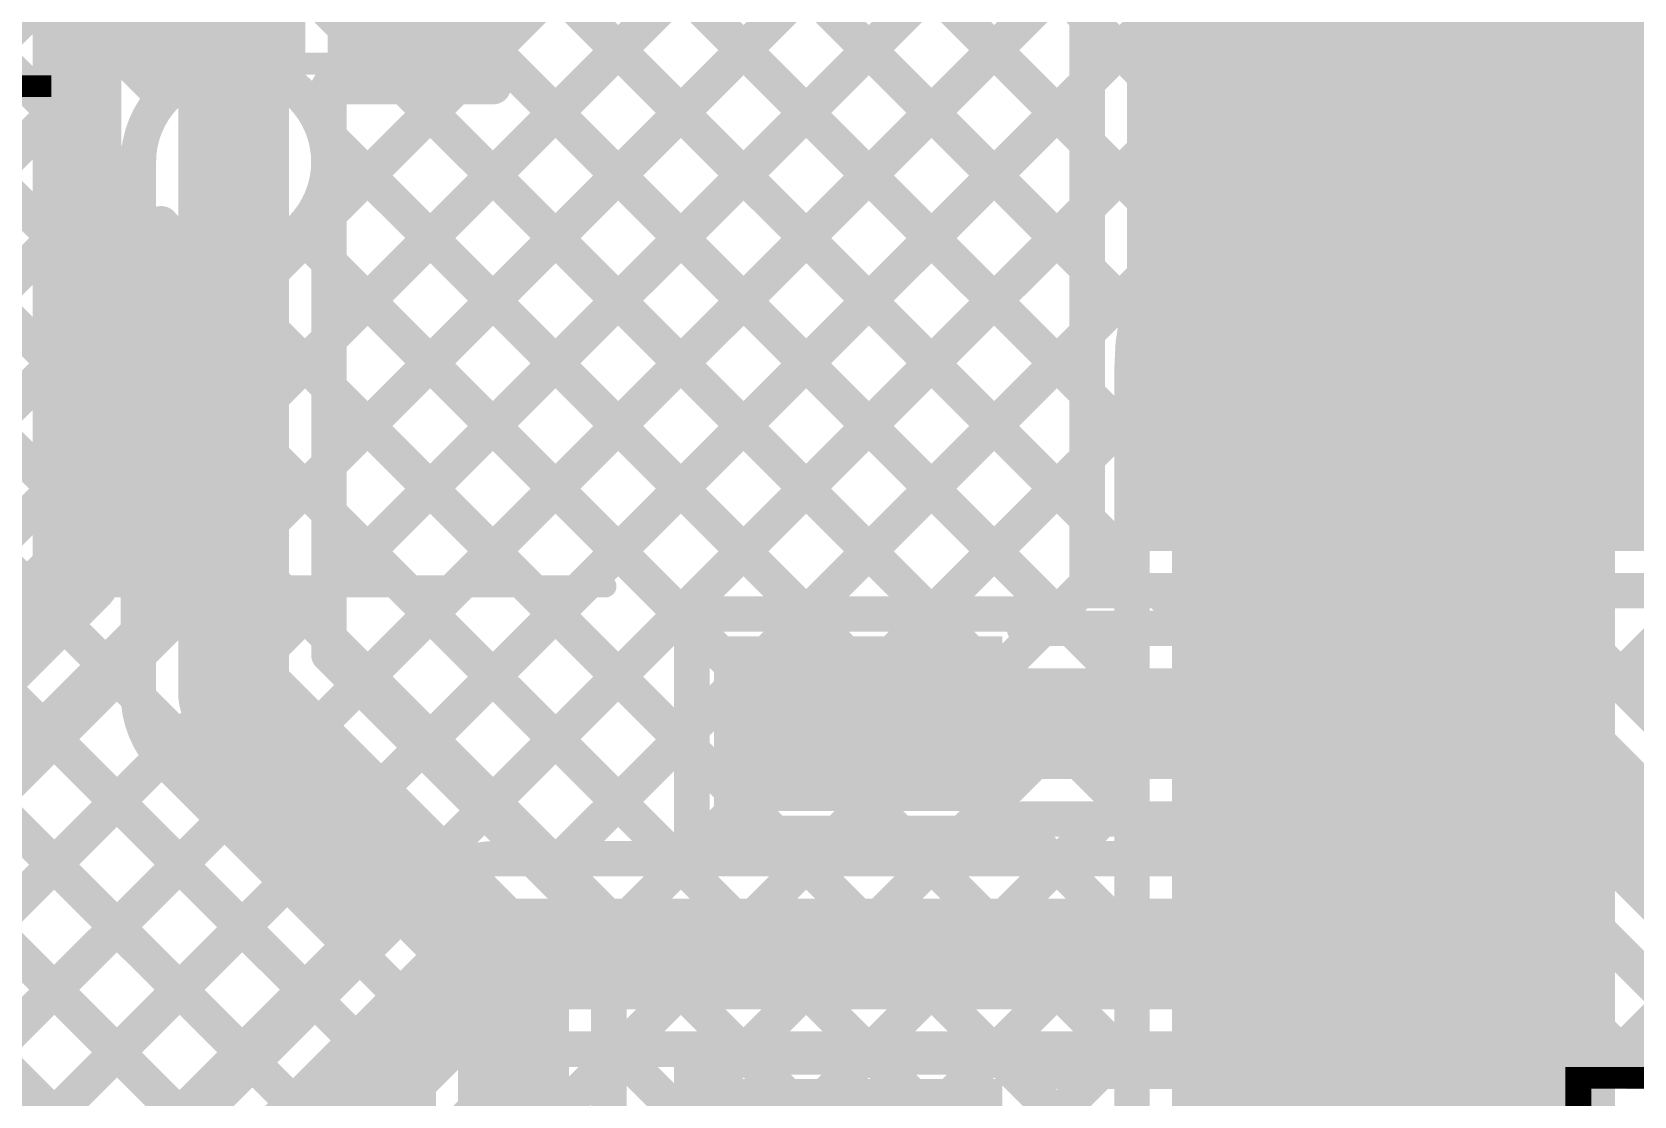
# Model space of a CAD drawing. Header units: millimetres. Extents: x -0.08 to 7.12, y -0.08 to 3.98.
# Drawn here: x 0.5009 to 0.8624, y 1.9739 to 2.2141 of the extents above; entities that cross this region are included whole.
import ezdxf

# ---------------------------------------------------------------- set-up
doc = ezdxf.new("R2010")
doc.units = ezdxf.units.MM
doc.header["$MEASUREMENT"] = 0
for name, color, linetype in [('BottomLayer', 5, 'Continuous'), ('TopLayer', 1, 'Continuous'), ('TopOverlay', 2, 'Continuous'), ('TopPaste', 8, 'Continuous'), ('TopSolder', 216, 'Continuous'), ('ViaHoleLayer', 16, 'Continuous')]:
    doc.layers.add(name, color=color, linetype=linetype)
doc.styles.add('Arial', font='', dxfattribs={"height": 0.2})
doc.styles.get('Arial').set_extended_font_data('Arial')

# ---------------------------------------------------------------- blocks, each defined once
blk = doc.blocks.new('SOP_4_2_54_37')
at = {"layer": 'TopLayer'}
for points in [[(-0.15157, 0.06575), (-0.09449, 0.06575), (-0.09449, 0.03425), (-0.15157, 0.03425)], [(0.09449, 0.06575), (0.15157, 0.06575), (0.15157, 0.03425), (0.09449, 0.03425)], [(-0.15157, -0.03425), (-0.09449, -0.03425), (-0.09449, -0.06575), (-0.15157, -0.06575)], [(0.09449, -0.03425), (0.15157, -0.03425), (0.15157, -0.06575), (0.09449, -0.06575)]]:
    blk.add_hatch(color=1, dxfattribs=at).paths.add_polyline_path(points)
at = {"layer": 'TopPaste'}
for points in [[(-0.15157, 0.06575), (-0.09449, 0.06575), (-0.09449, 0.03425), (-0.15157, 0.03425)], [(0.09449, 0.06575), (0.15157, 0.06575), (0.15157, 0.03425), (0.09449, 0.03425)], [(-0.15157, -0.03425), (-0.09449, -0.03425), (-0.09449, -0.06575), (-0.15157, -0.06575)], [(0.09449, -0.03425), (0.15157, -0.03425), (0.15157, -0.06575), (0.09449, -0.06575)]]:
    blk.add_hatch(color=8, dxfattribs=at).paths.add_polyline_path(points)
at = {"layer": 'TopSolder'}
for points in [[(-0.15557, 0.06975), (-0.09049, 0.06975), (-0.09049, 0.03025), (-0.15557, 0.03025)], [(0.09049, 0.06975), (0.15557, 0.06975), (0.15557, 0.03025), (0.09049, 0.03025)], [(-0.15557, -0.03025), (-0.09049, -0.03025), (-0.09049, -0.06975), (-0.15557, -0.06975)], [(0.09049, -0.03025), (0.15557, -0.03025), (0.15557, -0.06975), (0.09049, -0.06975)]]:
    blk.add_hatch(color=216, dxfattribs=at).paths.add_polyline_path(points)
at = {"layer": 'TopOverlay', "const_width": 0.005}
for points in [[(-0.052, 0.081), (0.066, 0.081)], [(-0.163, 0.058), (-0.158, 0.053)], [(-0.163, 0.048), (-0.163, 0.058)], [(-0.163, 0.048), (-0.158, 0.053)], [(-0.052, -0.081), (0.066, -0.081)]]:
    blk.add_lwpolyline(points, dxfattribs=at)
at = {"layer": 'TopOverlay', "const_width": 0.0025}
for points in [[(-0.05325, 0.081, 1), (-0.05075, 0.081, 1)], [(0.06475, 0.081, 1), (0.06725, 0.081, 1)], [(-0.16425, 0.058, 1), (-0.16175, 0.058, 1)], [(-0.16425, 0.058, 1), (-0.16175, 0.058, 1)], [(-0.15925, 0.053, 1), (-0.15675, 0.053, 1)], [(-0.15925, 0.053, 1), (-0.15675, 0.053, 1)], [(-0.16425, 0.048, 1), (-0.16175, 0.048, 1)], [(-0.16425, 0.048, 1), (-0.16175, 0.048, 1)], [(-0.05325, -0.081, 1), (-0.05075, -0.081, 1)], [(0.06475, -0.081, 1), (0.06725, -0.081, 1)]]:
    blk.add_lwpolyline(points, format="xyb", close=True, dxfattribs=at)
blk = doc.blocks.new('LED_0402_74')
at = {"layer": 'TopLayer'}
for points in [[(-0.03091, 0.01417), (-0.0065, 0.01417), (-0.0065, -0.01417), (-0.03091, -0.01417)], [(0.0065, 0.01417), (0.03091, 0.01417), (0.03091, -0.01417), (0.0065, -0.01417)]]:
    blk.add_hatch(color=1, dxfattribs=at).paths.add_polyline_path(points)
at = {"layer": 'TopOverlay'}
blk.add_hatch(color=2, dxfattribs=at).paths.add_polyline_path([(0.037, -0.02), (0.061, -0.02), (0.061, 0.02), (0.037, 0.02)])
at = {"layer": 'TopPaste'}
for points in [[(-0.03091, 0.01417), (-0.0065, 0.01417), (-0.0065, -0.01417), (-0.03091, -0.01417)], [(0.0065, 0.01417), (0.03091, 0.01417), (0.03091, -0.01417), (0.0065, -0.01417)]]:
    blk.add_hatch(color=8, dxfattribs=at).paths.add_polyline_path(points)
at = {"layer": 'TopSolder'}
for points in [[(-0.03491, 0.01817), (-0.0025, 0.01817), (-0.0025, -0.01817), (-0.03491, -0.01817)], [(0.0025, 0.01817), (0.03491, 0.01817), (0.03491, -0.01817), (0.0025, -0.01817)]]:
    blk.add_hatch(color=216, dxfattribs=at).paths.add_polyline_path(points)
at = {"layer": 'TopOverlay', "const_width": 0.005}
for points in [[(-0.035, 0.018), (-0.035, -0.018)], [(0.037, 0.018), (-0.035, 0.018)], [(0.037, 0.018), (0.037, -0.018)], [(0.037, -0.018), (-0.035, -0.018)]]:
    blk.add_lwpolyline(points, dxfattribs=at)
at = {"layer": 'TopOverlay', "const_width": 0.0025}
for points in [[(-0.03625, 0.018, 1), (-0.03375, 0.018, 1)], [(-0.03625, 0.018, 1), (-0.03375, 0.018, 1)], [(0.03575, 0.018, 1), (0.03825, 0.018, 1)], [(0.03575, 0.018, 1), (0.03825, 0.018, 1)], [(-0.03625, -0.018, 1), (-0.03375, -0.018, 1)], [(-0.03625, -0.018, 1), (-0.03375, -0.018, 1)], [(0.03575, -0.018, 1), (0.03825, -0.018, 1)], [(0.03575, -0.018, 1), (0.03825, -0.018, 1)]]:
    blk.add_lwpolyline(points, format="xyb", close=True, dxfattribs=at)

msp = doc.modelspace()

# ---------------------------------------------------------------- hatches: boundary and pattern name
at = {"layer": 'BottomLayer'}
h = msp.add_hatch(color=5, dxfattribs=at)
edge = h.paths.add_edge_path()
edge.add_arc((0.54636, 2.18481), 0.01181, 0, 360)
h = msp.add_hatch(color=5, dxfattribs=at)
edge = h.paths.add_edge_path()
edge.add_arc((0.80811, 2.138), 0.0315, 0, 360)
at = {"layer": 'TopLayer'}
msp.add_hatch(color=1, dxfattribs=at).paths.add_polyline_path([(0.868, 2.097), (0.868, 2.493), (0.748, 2.493), (0.748, 2.097)])
h = msp.add_hatch(color=1, dxfattribs=at)
edge = h.paths.add_edge_path()
edge.add_arc((0.54636, 2.18481), 0.01181, 0, 360)
h = msp.add_hatch(color=1, dxfattribs=at)
edge = h.paths.add_edge_path()
edge.add_arc((0.80811, 2.138), 0.0315, 0, 360)
at = {"layer": 'ViaHoleLayer'}
h = msp.add_hatch(color=16, dxfattribs=at)
edge = h.paths.add_edge_path()
edge.add_arc((0.54636, 2.18481), 0.00591, 0, 360)
h = msp.add_hatch(color=16, dxfattribs=at)
edge = h.paths.add_edge_path()
edge.add_arc((0.80811, 2.138), 0.01575, 0, 360)

# ---------------------------------------------------------------- linework, layer by layer
at = {"layer": 'BottomLayer'}
for points, const_width in [([(0.29386, 2.01218), (0.57468, 2.293)], 0.008), ([(0.40877, 2.293), (0.52486, 2.17691)], 0.008), ([(0.43706, 2.293), (0.53061, 2.19945)], 0.008), ([(0.46534, 2.293), (0.55312, 2.20522)], 0.008), ([(0.49363, 2.293), (0.74911, 2.03752)], 0.008), ([(0.52191, 2.293), (0.74911, 2.0658)], 0.008), ([(0.38935, 2.28414), (0.52486, 2.14863)], 0.008), ([(0.37521, 2.27), (0.52486, 2.12034)], 0.008), ([(0.32215, 2.01218), (0.56738, 2.25741)], 0.008), ([(0.56385, 2.19731), (0.62028, 2.25374)], 0.008), ([(0.56786, 2.17304), (0.64856, 2.25374)], 0.008), ([(0.56786, 2.14475), (0.67684, 2.25374)], 0.008), ([(0.56786, 2.11647), (0.70513, 2.25374)], 0.008), ([(0.56786, 2.08819), (0.73341, 2.25374)], 0.008), ([(0.57468, 2.06672), (0.7617, 2.25374)], 0.008), ([(0.58882, 2.05258), (0.78998, 2.25374)], 0.008), ([(0.58882, 2.05258), (0.78998, 2.25374)], 0.008), ([(0.60297, 2.03844), (0.81827, 2.25374)], 0.008), ([(0.61774, 2.25374), (0.74911, 2.12237)], 0.008), ([(0.64603, 2.25374), (0.75024, 2.14952)], 0.008), ([(0.67431, 2.25374), (0.75835, 2.1697)], 0.008), ([(0.70259, 2.25374), (0.77182, 2.18452)], 0.008), ([(0.73088, 2.25374), (0.79035, 2.19427)], 0.008), ([(0.75916, 2.25374), (0.8165, 2.1964)], 0.008), ([(0.78517, 2.19236), (0.84655, 2.25374)], 0.008), ([(0.78745, 2.25374), (1.25905, 1.78214)], 0.008), ([(0.81573, 2.25374), (1.25905, 1.81042)], 0.008), ([(0.81737, 2.19627), (0.87483, 2.25374)], 0.008), ([(0.83816, 2.18878), (0.90312, 2.25374)], 0.008), ([(0.85343, 2.17577), (0.9314, 2.25374)], 0.008), ([(0.8637, 2.15775), (0.95969, 2.25374)], 0.008), ([(0.54448, 2.20623), (0.58815, 2.24989)], 0.008), ([(0.59205, 2.25115), (0.74911, 2.09409)], 0.008), ([(0.374, 2.24292), (0.52486, 2.09206)], 0.008), ([(0.37937, 2.20927), (0.52488, 2.06376)], 0.008), ([(0.54636, 2.06464), (0.54636, 2.18481)], 0.025), ([(0.56677, 2.19157), (0.74911, 2.00924)], 0.008), ([(0.37142, 2.03317), (0.52494, 2.18669)], 0.008), ([(0.374, 2.18635), (0.58803, 1.97232)], 0.008), ([(0.52486, 2.06464), (0.52486, 2.18481)], 0.008), ([(0.56786, 2.07355), (0.56786, 2.18481)], 0.008), ([(0.80811, 1.15106), (0.80811, 2.138)], 0.1), ([(0.56786, 2.1622), (0.74911, 1.98095)], 0.008), ([(0.374, 2.15807), (0.58803, 1.94404)], 0.008), ([(0.38043, 2.01389), (0.52486, 2.15832)], 0.008), ([(0.61711, 2.0243), (0.75375, 2.16094)], 0.008), ([(0.74911, 1.435), (0.74911, 2.138)], 0.008), ([(0.368, 2.13579), (0.58803, 1.91575)], 0.008), ([(0.56786, 2.13391), (0.74911, 1.95267)], 0.008), ([(-0.022, 1.58318), (0.52486, 2.13004)], 0.008), ([(0.62978, 2.00869), (0.74911, 2.12801)], 0.008), ([(0.35386, 2.12164), (0.58803, 1.88747)], 0.008), ([(0.56786, 2.10563), (0.74911, 1.92438)], 0.008), ([(-0.022, 1.55489), (0.52486, 2.10175)], 0.008), ([(0.63103, 1.98165), (0.74911, 2.09973)], 0.008), ([(0.56786, 2.07734), (0.74911, 1.8961)], 0.008), ([(-0.022, 1.52661), (0.52486, 2.07347)], 0.008), ([(0.54636, 2.06464), (0.60953, 2.00147)], 0.025), ([(0.56786, 2.07355), (0.62473, 2.01667)], 0.008), ([(0.63103, 1.95337), (0.74911, 2.07144)], 0.008), ([(-0.022, 1.49833), (0.53017, 2.05049)], 0.008), ([(0.53116, 2.04944), (0.58803, 1.99256)], 0.008), ([(0.63103, 1.92508), (0.74911, 2.04316)], 0.008), ([(-0.022, 1.47004), (0.54428, 2.03632)], 0.008), ([(-0.022, 1.44176), (0.55842, 2.02218)], 0.008), ([(-0.022, 1.44176), (0.55842, 2.02218)], 0.008), ([(0.63103, 1.8968), (0.74911, 2.01487)], 0.008), ([(0.60953, 1.15106), (0.60953, 2.00147)], 0.025), ([(-0.00047, 1.435), (0.57256, 2.00803)], 0.008), ([(0.63103, 1.435), (0.63103, 2.00147)], 0.008), ([(0.02781, 1.435), (0.5867, 1.99389)], 0.008), ([(0.58803, 1.435), (0.58803, 1.99256)], 0.008), ([(0.63103, 1.86851), (0.74911, 1.98659)], 0.008), ([(0.63103, 1.98589), (0.74911, 1.86781)], 0.008)]:
    msp.add_lwpolyline(points, dxfattribs=dict(at, const_width=const_width))
at = {"layer": 'BottomLayer', "const_width": 0.008}
for points in [[(0.52486, 2.18481, -1), (0.56786, 2.18481)], [(0.74911, 2.138, -1), (0.86711, 2.138)], [(0.53116, 2.04944, -0.198912), (0.52486, 2.06464)], [(0.53116, 2.04944, -0.198912), (0.52486, 2.06464)], [(0.62473, 2.01667, -0.198912), (0.63103, 2.00147)], [(0.62473, 2.01667, -0.198912), (0.63103, 2.00147)]]:
    msp.add_lwpolyline(points, format="xyb", dxfattribs=at)
at = {"layer": 'BottomLayer'}
for points, const_width in [([(0.54248, 2.20623, 1), (0.54648, 2.20623, 1)], 0.004), ([(0.55112, 2.20522, 1), (0.55512, 2.20522, 1)], 0.004), ([(0.52861, 2.19945, 1), (0.53261, 2.19945, 1)], 0.004), ([(0.56185, 2.19731, 1), (0.56585, 2.19731, 1)], 0.004), ([(0.78835, 2.19427, 1), (0.79235, 2.19427, 1)], 0.004), ([(0.8145, 2.1964, 1), (0.8185, 2.1964, 1)], 0.004), ([(0.81537, 2.19627, 1), (0.81937, 2.19627, 1)], 0.004), ([(0.54011, 2.18481, 1), (0.55261, 2.18481, 1)], 0.0125), ([(0.56477, 2.19157, 1), (0.56877, 2.19157, 1)], 0.004), ([(0.78317, 2.19236, 1), (0.78717, 2.19236, 1)], 0.004), ([(0.83616, 2.18878, 1), (0.84016, 2.18878, 1)], 0.004), ([(0.52286, 2.18481, 1), (0.52686, 2.18481, 1)], 0.004), ([(0.52286, 2.18481, 1), (0.52686, 2.18481, 1)], 0.004), ([(0.52294, 2.18669, 1), (0.52694, 2.18669, 1)], 0.004), ([(0.56586, 2.18481, 1), (0.56986, 2.18481, 1)], 0.004), ([(0.56586, 2.18481, 1), (0.56986, 2.18481, 1)], 0.004), ([(0.78311, 2.138, 1), (0.83311, 2.138, 1)], 0.05), ([(0.76982, 2.18452, 1), (0.77382, 2.18452, 1)], 0.004), ([(0.52286, 2.17691, 1), (0.52686, 2.17691, 1)], 0.004), ([(0.56586, 2.17304, 1), (0.56986, 2.17304, 1)], 0.004), ([(0.85143, 2.17577, 1), (0.85543, 2.17577, 1)], 0.004), ([(0.75635, 2.1697, 1), (0.76035, 2.1697, 1)], 0.004), ([(0.56586, 2.1622, 1), (0.56986, 2.1622, 1)], 0.004), ([(0.52286, 2.15832, 1), (0.52686, 2.15832, 1)], 0.004), ([(0.75175, 2.16094, 1), (0.75575, 2.16094, 1)], 0.004), ([(0.8617, 2.15775, 1), (0.8657, 2.15775, 1)], 0.004), ([(0.52286, 2.14863, 1), (0.52686, 2.14863, 1)], 0.004), ([(0.74824, 2.14952, 1), (0.75224, 2.14952, 1)], 0.004), ([(0.56586, 2.14475, 1), (0.56986, 2.14475, 1)], 0.004), ([(0.74711, 2.138, 1), (0.75111, 2.138, 1)], 0.004), ([(0.74711, 2.138, 1), (0.75111, 2.138, 1)], 0.004), ([(0.56586, 2.13391, 1), (0.56986, 2.13391, 1)], 0.004), ([(0.52286, 2.13004, 1), (0.52686, 2.13004, 1)], 0.004), ([(0.74711, 2.12801, 1), (0.75111, 2.12801, 1)], 0.004), ([(0.74711, 2.12237, 1), (0.75111, 2.12237, 1)], 0.004), ([(0.52286, 2.12034, 1), (0.52686, 2.12034, 1)], 0.004), ([(0.56586, 2.11647, 1), (0.56986, 2.11647, 1)], 0.004), ([(0.56586, 2.10563, 1), (0.56986, 2.10563, 1)], 0.004), ([(0.52286, 2.10175, 1), (0.52686, 2.10175, 1)], 0.004), ([(0.74711, 2.09973, 1), (0.75111, 2.09973, 1)], 0.004), ([(0.74711, 2.09409, 1), (0.75111, 2.09409, 1)], 0.004), ([(0.52286, 2.09206, 1), (0.52686, 2.09206, 1)], 0.004), ([(0.56586, 2.08819, 1), (0.56986, 2.08819, 1)], 0.004), ([(0.56586, 2.07734, 1), (0.56986, 2.07734, 1)], 0.004), ([(0.52286, 2.07347, 1), (0.52686, 2.07347, 1)], 0.004), ([(0.54011, 2.06464, 1), (0.55261, 2.06464, 1)], 0.0125), ([(0.54011, 2.06464, 1), (0.55261, 2.06464, 1)], 0.0125), ([(0.56586, 2.07355, 1), (0.56986, 2.07355, 1)], 0.004), ([(0.56586, 2.07355, 1), (0.56986, 2.07355, 1)], 0.004), ([(0.74711, 2.07144, 1), (0.75111, 2.07144, 1)], 0.004), ([(0.52286, 2.06464, 1), (0.52686, 2.06464, 1)], 0.004), ([(0.52286, 2.06464, 1), (0.52686, 2.06464, 1)], 0.004), ([(0.52286, 2.06464, 1), (0.52686, 2.06464, 1)], 0.004), ([(0.57268, 2.06672, 1), (0.57668, 2.06672, 1)], 0.004), ([(0.74711, 2.0658, 1), (0.75111, 2.0658, 1)], 0.004), ([(0.52288, 2.06376, 1), (0.52688, 2.06376, 1)], 0.004), ([(0.52817, 2.05049, 1), (0.53217, 2.05049, 1)], 0.004), ([(0.58682, 2.05258, 1), (0.59082, 2.05258, 1)], 0.004), ([(0.58682, 2.05258, 1), (0.59082, 2.05258, 1)], 0.004), ([(0.52916, 2.04944, 1), (0.53316, 2.04944, 1)], 0.004), ([(0.52916, 2.04944, 1), (0.53316, 2.04944, 1)], 0.004), ([(0.52916, 2.04944, 1), (0.53316, 2.04944, 1)], 0.004), ([(0.74711, 2.04316, 1), (0.75111, 2.04316, 1)], 0.004), ([(0.54228, 2.03632, 1), (0.54628, 2.03632, 1)], 0.004), ([(0.60097, 2.03844, 1), (0.60497, 2.03844, 1)], 0.004), ([(0.74711, 2.03752, 1), (0.75111, 2.03752, 1)], 0.004), ([(0.61511, 2.0243, 1), (0.61911, 2.0243, 1)], 0.004), ([(0.55642, 2.02218, 1), (0.56042, 2.02218, 1)], 0.004), ([(0.55642, 2.02218, 1), (0.56042, 2.02218, 1)], 0.004), ([(0.62273, 2.01667, 1), (0.62673, 2.01667, 1)], 0.004), ([(0.62273, 2.01667, 1), (0.62673, 2.01667, 1)], 0.004), ([(0.62273, 2.01667, 1), (0.62673, 2.01667, 1)], 0.004), ([(0.74711, 2.01487, 1), (0.75111, 2.01487, 1)], 0.004), ([(0.60328, 2.00147, 1), (0.61578, 2.00147, 1)], 0.0125), ([(0.60328, 2.00147, 1), (0.61578, 2.00147, 1)], 0.0125), ([(0.57056, 2.00803, 1), (0.57456, 2.00803, 1)], 0.004), ([(0.62778, 2.00869, 1), (0.63178, 2.00869, 1)], 0.004), ([(0.74711, 2.00924, 1), (0.75111, 2.00924, 1)], 0.004), ([(0.62903, 2.00147, 1), (0.63303, 2.00147, 1)], 0.004), ([(0.62903, 2.00147, 1), (0.63303, 2.00147, 1)], 0.004), ([(0.62903, 2.00147, 1), (0.63303, 2.00147, 1)], 0.004), ([(0.5847, 1.99389, 1), (0.5887, 1.99389, 1)], 0.004), ([(0.58603, 1.99256, 1), (0.59003, 1.99256, 1)], 0.004), ([(0.58603, 1.99256, 1), (0.59003, 1.99256, 1)], 0.004), ([(0.62903, 1.98589, 1), (0.63303, 1.98589, 1)], 0.004), ([(0.74711, 1.98659, 1), (0.75111, 1.98659, 1)], 0.004), ([(0.62903, 1.98165, 1), (0.63303, 1.98165, 1)], 0.004), ([(0.74711, 1.98095, 1), (0.75111, 1.98095, 1)], 0.004), ([(0.58603, 1.97232, 1), (0.59003, 1.97232, 1)], 0.004)]:
    msp.add_lwpolyline(points, format="xyb", close=True, dxfattribs=dict(at, const_width=const_width))
at = {"layer": 'TopLayer'}
for points, const_width in [([(0.80811, 2.138), (0.80811, 2.486)], 0.05), ([(0.47605, 2.452), (0.739, 2.18905)], 0.008), ([(0.50433, 2.452), (0.739, 2.21733)], 0.008), ([(0.739, 2.088), (0.739, 2.452)], 0.008), ([(0.52976, 2.37), (0.739, 2.16076)], 0.008), ([(0.511, 2.09172), (0.511, 2.361)], 0.02), ([(0.60497, 2.21015), (0.739, 2.34418)], 0.008), ([(0.53, 2.10689), (0.739, 2.31589)], 0.008), ([(0.43414, 1.98275), (0.739, 2.28761)], 0.008), ([(0.60434, 2.26714), (0.739, 2.13248)], 0.008), ([(0.46242, 1.98275), (0.739, 2.25933)], 0.008), ([(0.60497, 2.20183), (0.60497, 2.24817)], 0.008), ([(0.60497, 2.23823), (0.739, 2.1042)], 0.008), ([(0.47879, 1.97083), (0.739, 2.23104)], 0.008), ([(0.54636, 2.18481), (0.54636, 2.225)], 0.025), ([(0.60497, 2.20994), (0.73541, 2.0795)], 0.008), ([(0.47879, 1.94254), (0.739, 2.20276)], 0.008), ([(0.47879, 1.94254), (0.739, 2.20276)], 0.008), ([(0.53, 2.13518), (0.59665, 2.20183)], 0.008), ([(0.56786, 2.20183), (0.60497, 2.20183)], 0.008), ([(0.56786, 2.18481), (0.56786, 2.20183)], 0.008), ([(0.5848, 2.20183), (0.70388, 2.08275)], 0.008), ([(0.56786, 2.19048), (0.67559, 2.08275)], 0.008), ([(0.48003, 1.9155), (0.739, 2.17447)], 0.008), ([(0.53, 2.09172), (0.53, 2.17086)], 0.008), ([(0.561, 2.16906), (0.64976, 2.0803)], 0.008), ([(0.53, 2.16346), (0.53386, 2.16732)], 0.008), ([(0.53554, 2.16623), (0.64976, 2.05201)], 0.008), ([(0.67556, 2.08275), (0.739, 2.14619)], 0.008), ([(0.53, 2.14349), (0.64599, 2.0275)], 0.008), ([(0.53, 2.11521), (0.61771, 2.0275)], 0.008), ([(0.70384, 2.08275), (0.739, 2.1179)], 0.008), ([(0.85865, 2.06785), (0.89298, 2.10218)], 0.008), ([(0.47928, 2.06), (0.511, 2.09172)], 0.02), ([(0.72888, 2.0795), (0.739, 2.08962)], 0.008), ([(0.52951, 2.08741), (0.59323, 2.02369)], 0.008), ([(0.739, 2.088), (0.877, 2.088)], 0.008), ([(0.7552, 2.088), (0.7637, 2.0795)], 0.008), ([(0.75716, 2.0795), (0.76566, 2.088)], 0.008), ([(0.78348, 2.088), (0.79198, 2.0795)], 0.008), ([(0.78545, 2.0795), (0.79395, 2.088)], 0.008), ([(0.81176, 2.088), (0.82026, 2.0795)], 0.008), ([(0.81373, 2.0795), (0.82223, 2.088)], 0.008), ([(0.84005, 2.088), (0.89655, 2.0315)], 0.008), ([(0.84171, 2.07919), (0.85052, 2.088)], 0.008), ([(0.64976, 2.08275), (0.72485, 2.08275)], 0.008), ([(0.64976, 2.03325), (0.64976, 2.08275)], 0.008), ([(0.72485, 2.0795), (0.72485, 2.08275)], 0.008), ([(0.72485, 2.0795), (0.83809, 2.0795)], 0.008), ([(0.49275, 2.04659), (0.52441, 2.07825)], 0.008), ([(0.5174, 2.07124), (0.57884, 2.0098)], 0.008), ([(0.85329, 2.0732), (0.895, 2.0315)], 0.008), ([(0.68731, 2.058), (0.83809, 2.058)], 0.025), ([(0.83809, 2.058), (0.88609, 2.01)], 0.025), ([(0.50325, 2.0571), (0.5647, 1.99566)], 0.008), ([(0.62031, 2.0275), (0.64976, 2.05695)], 0.008), ([(0.48862, 2.04345), (0.55055, 1.98151)], 0.008), ([(0.72485, 2.0365), (0.82918, 2.0365)], 0.008), ([(0.72485, 2.03325), (0.72485, 2.0365)], 0.008), ([(0.73345, 2.0275), (0.74245, 2.0365)], 0.008), ([(0.75013, 2.0365), (0.75913, 2.0275)], 0.008), ([(0.76173, 2.0275), (0.77073, 2.0365)], 0.008), ([(0.77841, 2.0365), (0.78741, 2.0275)], 0.008), ([(0.79002, 2.0275), (0.79902, 2.0365)], 0.008), ([(0.8067, 2.0365), (0.8637, 1.9795)], 0.008), ([(0.81534, 2.02454), (0.8273, 2.0365)], 0.008), ([(0.82918, 2.0365), (0.87089, 1.9948)], 0.008), ([(0.44225, 2.03325), (0.52227, 1.95323)], 0.008), ([(0.47053, 2.03325), (0.53641, 1.96737)], 0.008), ([(0.6486, 2.0275), (0.65435, 2.03325)], 0.008), ([(0.64976, 2.03325), (0.72485, 2.03325)], 0.008), ([(0.66852, 2.03325), (0.67427, 2.0275)], 0.008), ([(0.67688, 2.0275), (0.68263, 2.03325)], 0.008), ([(0.69681, 2.03325), (0.70256, 2.0275)], 0.008), ([(0.70516, 2.0275), (0.71092, 2.03325)], 0.008), ([(0.72485, 2.03349), (0.73084, 2.0275)], 0.008), ([(0.60544, 2.0275), (0.80444, 2.0275)], 0.008), ([(0.48454, 1.9155), (0.59024, 2.0212)], 0.008), ([(0.81965, 2.0212), (0.86135, 1.9795)], 0.008), ([(0.82997, 2.01088), (0.84239, 2.0233)], 0.008), ([(0.49344, 1.894), (0.60544, 2.006)], 0.025), ([(0.60544, 2.006), (0.80444, 2.006)], 0.025), ([(0.80444, 2.006), (0.85244, 1.958)], 0.025), ([(0.84411, 1.99674), (0.85653, 2.00916)], 0.008), ([(0.85825, 1.9826), (0.87067, 1.99502)], 0.008), ([(0.22238, 1.573), (0.63388, 1.9845)], 0.008), ([(0.50865, 1.8788), (0.61435, 1.9845)], 0.008), ([(0.61435, 1.9845), (0.79554, 1.9845)], 0.008), ([(0.63242, 1.9845), (0.64976, 1.96716)], 0.008), ([(0.74202, 1.9795), (0.74702, 1.9845)], 0.008), ([(0.74556, 1.9845), (0.75056, 1.9795)], 0.008), ([(0.7703, 1.9795), (0.7753, 1.9845)], 0.008), ([(0.77384, 1.9845), (0.77884, 1.9795)], 0.008), ([(0.79554, 1.9845), (0.80071, 1.97933)], 0.008), ([(0.64976, 1.98275), (0.72485, 1.98275)], 0.008), ([(0.64976, 1.93325), (0.64976, 1.98275)], 0.008), ([(0.72485, 1.9795), (0.72485, 1.98275)], 0.008), ([(0.60924, 1.97939), (0.64976, 1.93887)], 0.008), ([(0.72485, 1.9795), (0.798, 1.9795)], 0.008), ([(0.86135, 1.9795), (0.94572, 1.9795)], 0.008), ([(0.25066, 1.573), (0.64976, 1.9721)], 0.008)]:
    msp.add_lwpolyline(points, dxfattribs=dict(at, const_width=const_width))
for points, const_width in [([(0.54011, 2.225, 1), (0.55261, 2.225, 1)], 0.0125), ([(0.737, 2.21733, 1), (0.741, 2.21733, 1)], 0.004), ([(0.60297, 2.21015, 1), (0.60697, 2.21015, 1)], 0.004), ([(0.60297, 2.20994, 1), (0.60697, 2.20994, 1)], 0.004), ([(0.56586, 2.20183, 1), (0.56986, 2.20183, 1)], 0.004), ([(0.56586, 2.20183, 1), (0.56986, 2.20183, 1)], 0.004), ([(0.5828, 2.20183, 1), (0.5868, 2.20183, 1)], 0.004), ([(0.59465, 2.20183, 1), (0.59865, 2.20183, 1)], 0.004), ([(0.60297, 2.20183, 1), (0.60697, 2.20183, 1)], 0.004), ([(0.60297, 2.20183, 1), (0.60697, 2.20183, 1)], 0.004), ([(0.737, 2.20276, 1), (0.741, 2.20276, 1)], 0.004), ([(0.737, 2.20276, 1), (0.741, 2.20276, 1)], 0.004), ([(0.54011, 2.18481, 1), (0.55261, 2.18481, 1)], 0.0125), ([(0.56586, 2.19048, 1), (0.56986, 2.19048, 1)], 0.004), ([(0.737, 2.18905, 1), (0.741, 2.18905, 1)], 0.004), ([(0.56586, 2.18481, 1), (0.56986, 2.18481, 1)], 0.004), ([(0.56586, 2.18481, 1), (0.56986, 2.18481, 1)], 0.004), ([(0.737, 2.17447, 1), (0.741, 2.17447, 1)], 0.004), ([(0.528, 2.17086, 1), (0.532, 2.17086, 1)], 0.004), ([(0.528, 2.17086, 1), (0.532, 2.17086, 1)], 0.004), ([(0.559, 2.16906, 1), (0.563, 2.16906, 1)], 0.004), ([(0.53186, 2.16732, 1), (0.53586, 2.16732, 1)], 0.004), ([(0.53354, 2.16623, 1), (0.53754, 2.16623, 1)], 0.004), ([(0.528, 2.16346, 1), (0.532, 2.16346, 1)], 0.004), ([(0.737, 2.16076, 1), (0.741, 2.16076, 1)], 0.004), ([(0.79561, 2.138, 1), (0.82061, 2.138, 1)], 0.025), ([(0.737, 2.14619, 1), (0.741, 2.14619, 1)], 0.004), ([(0.528, 2.14349, 1), (0.532, 2.14349, 1)], 0.004), ([(0.528, 2.13518, 1), (0.532, 2.13518, 1)], 0.004), ([(0.737, 2.13248, 1), (0.741, 2.13248, 1)], 0.004), ([(0.528, 2.11521, 1), (0.532, 2.11521, 1)], 0.004), ([(0.737, 2.1179, 1), (0.741, 2.1179, 1)], 0.004), ([(0.528, 2.10689, 1), (0.532, 2.10689, 1)], 0.004), ([(0.737, 2.1042, 1), (0.741, 2.1042, 1)], 0.004), ([(0.506, 2.09172, 1), (0.516, 2.09172, 1)], 0.01), ([(0.506, 2.09172, 1), (0.516, 2.09172, 1)], 0.01), ([(0.528, 2.09172, 1), (0.532, 2.09172, 1)], 0.004), ([(0.528, 2.09172, 1), (0.532, 2.09172, 1)], 0.004), ([(0.528, 2.09172, 1), (0.532, 2.09172, 1)], 0.004), ([(0.737, 2.08962, 1), (0.741, 2.08962, 1)], 0.004), ([(0.52751, 2.08741, 1), (0.53151, 2.08741, 1)], 0.004), ([(0.737, 2.088, 1), (0.741, 2.088, 1)], 0.004), ([(0.737, 2.088, 1), (0.741, 2.088, 1)], 0.004), ([(0.7532, 2.088, 1), (0.7572, 2.088, 1)], 0.004), ([(0.76366, 2.088, 1), (0.76766, 2.088, 1)], 0.004), ([(0.78148, 2.088, 1), (0.78548, 2.088, 1)], 0.004), ([(0.79195, 2.088, 1), (0.79595, 2.088, 1)], 0.004), ([(0.80976, 2.088, 1), (0.81376, 2.088, 1)], 0.004), ([(0.82023, 2.088, 1), (0.82423, 2.088, 1)], 0.004), ([(0.83805, 2.088, 1), (0.84205, 2.088, 1)], 0.004), ([(0.84852, 2.088, 1), (0.85252, 2.088, 1)], 0.004), ([(0.64776, 2.08275, 1), (0.65176, 2.08275, 1)], 0.004), ([(0.64776, 2.08275, 1), (0.65176, 2.08275, 1)], 0.004), ([(0.67356, 2.08275, 1), (0.67756, 2.08275, 1)], 0.004), ([(0.67359, 2.08275, 1), (0.67759, 2.08275, 1)], 0.004), ([(0.70184, 2.08275, 1), (0.70584, 2.08275, 1)], 0.004), ([(0.70188, 2.08275, 1), (0.70588, 2.08275, 1)], 0.004), ([(0.72285, 2.08275, 1), (0.72685, 2.08275, 1)], 0.004), ([(0.72285, 2.08275, 1), (0.72685, 2.08275, 1)], 0.004), ([(0.64776, 2.0803, 1), (0.65176, 2.0803, 1)], 0.004), ([(0.72285, 2.0795, 1), (0.72685, 2.0795, 1)], 0.004), ([(0.72285, 2.0795, 1), (0.72685, 2.0795, 1)], 0.004), ([(0.72688, 2.0795, 1), (0.73088, 2.0795, 1)], 0.004), ([(0.73341, 2.0795, 1), (0.73741, 2.0795, 1)], 0.004), ([(0.75516, 2.0795, 1), (0.75916, 2.0795, 1)], 0.004), ([(0.7617, 2.0795, 1), (0.7657, 2.0795, 1)], 0.004), ([(0.78345, 2.0795, 1), (0.78745, 2.0795, 1)], 0.004), ([(0.78998, 2.0795, 1), (0.79398, 2.0795, 1)], 0.004), ([(0.81173, 2.0795, 1), (0.81573, 2.0795, 1)], 0.004), ([(0.81826, 2.0795, 1), (0.82226, 2.0795, 1)], 0.004), ([(0.83609, 2.0795, 1), (0.84009, 2.0795, 1)], 0.004), ([(0.83609, 2.0795, 1), (0.84009, 2.0795, 1)], 0.004), ([(0.83609, 2.0795, 1), (0.84009, 2.0795, 1)], 0.004), ([(0.83971, 2.07919, 1), (0.84371, 2.07919, 1)], 0.004), ([(0.52241, 2.07825, 1), (0.52641, 2.07825, 1)], 0.004), ([(0.52241, 2.07825, 1), (0.52641, 2.07825, 1)], 0.004), ([(0.52243, 2.07828, 1), (0.52643, 2.07828, 1)], 0.004), ([(0.5154, 2.07124, 1), (0.5194, 2.07124, 1)], 0.004), ([(0.85129, 2.0732, 1), (0.85529, 2.0732, 1)], 0.004), ([(0.85129, 2.0732, 1), (0.85529, 2.0732, 1)], 0.004), ([(0.85129, 2.0732, 1), (0.85529, 2.0732, 1)], 0.004), ([(0.85665, 2.06785, 1), (0.86065, 2.06785, 1)], 0.004), ([(0.68106, 2.058, 1), (0.69356, 2.058, 1)], 0.0125), ([(0.83184, 2.058, 1), (0.84434, 2.058, 1)], 0.0125), ([(0.83184, 2.058, 1), (0.84434, 2.058, 1)], 0.0125), ([(0.50125, 2.0571, 1), (0.50525, 2.0571, 1)], 0.004), ([(0.64776, 2.05695, 1), (0.65176, 2.05695, 1)], 0.004), ([(0.64776, 2.05201, 1), (0.65176, 2.05201, 1)], 0.004), ([(0.72285, 2.0365, 1), (0.72685, 2.0365, 1)], 0.004), ([(0.72285, 2.0365, 1), (0.72685, 2.0365, 1)], 0.004), ([(0.74045, 2.0365, 1), (0.74445, 2.0365, 1)], 0.004), ([(0.74813, 2.0365, 1), (0.75213, 2.0365, 1)], 0.004), ([(0.76873, 2.0365, 1), (0.77273, 2.0365, 1)], 0.004), ([(0.77641, 2.0365, 1), (0.78041, 2.0365, 1)], 0.004), ([(0.79702, 2.0365, 1), (0.80102, 2.0365, 1)], 0.004), ([(0.8047, 2.0365, 1), (0.8087, 2.0365, 1)], 0.004), ([(0.8253, 2.0365, 1), (0.8293, 2.0365, 1)], 0.004), ([(0.82718, 2.0365, 1), (0.83118, 2.0365, 1)], 0.004), ([(0.82718, 2.0365, 1), (0.83118, 2.0365, 1)], 0.004), ([(0.64776, 2.03325, 1), (0.65176, 2.03325, 1)], 0.004), ([(0.64776, 2.03325, 1), (0.65176, 2.03325, 1)], 0.004), ([(0.65235, 2.03325, 1), (0.65635, 2.03325, 1)], 0.004), ([(0.66652, 2.03325, 1), (0.67052, 2.03325, 1)], 0.004), ([(0.68063, 2.03325, 1), (0.68463, 2.03325, 1)], 0.004), ([(0.69481, 2.03325, 1), (0.69881, 2.03325, 1)], 0.004), ([(0.70892, 2.03325, 1), (0.71292, 2.03325, 1)], 0.004), ([(0.72285, 2.03349, 1), (0.72685, 2.03349, 1)], 0.004), ([(0.72285, 2.03325, 1), (0.72685, 2.03325, 1)], 0.004), ([(0.72285, 2.03325, 1), (0.72685, 2.03325, 1)], 0.004), ([(0.60344, 2.0275, 1), (0.60744, 2.0275, 1)], 0.004), ([(0.60344, 2.0275, 1), (0.60744, 2.0275, 1)], 0.004), ([(0.60344, 2.0275, 1), (0.60744, 2.0275, 1)], 0.004), ([(0.61571, 2.0275, 1), (0.61971, 2.0275, 1)], 0.004), ([(0.61831, 2.0275, 1), (0.62231, 2.0275, 1)], 0.004), ([(0.64399, 2.0275, 1), (0.64799, 2.0275, 1)], 0.004), ([(0.6466, 2.0275, 1), (0.6506, 2.0275, 1)], 0.004), ([(0.67227, 2.0275, 1), (0.67627, 2.0275, 1)], 0.004), ([(0.67488, 2.0275, 1), (0.67888, 2.0275, 1)], 0.004), ([(0.70056, 2.0275, 1), (0.70456, 2.0275, 1)], 0.004), ([(0.70316, 2.0275, 1), (0.70716, 2.0275, 1)], 0.004), ([(0.72884, 2.0275, 1), (0.73284, 2.0275, 1)], 0.004), ([(0.73145, 2.0275, 1), (0.73545, 2.0275, 1)], 0.004), ([(0.75713, 2.0275, 1), (0.76113, 2.0275, 1)], 0.004), ([(0.75973, 2.0275, 1), (0.76373, 2.0275, 1)], 0.004), ([(0.78541, 2.0275, 1), (0.78941, 2.0275, 1)], 0.004), ([(0.78802, 2.0275, 1), (0.79202, 2.0275, 1)], 0.004), ([(0.80244, 2.0275, 1), (0.80644, 2.0275, 1)], 0.004), ([(0.80244, 2.0275, 1), (0.80644, 2.0275, 1)], 0.004), ([(0.80244, 2.0275, 1), (0.80644, 2.0275, 1)], 0.004), ([(0.81334, 2.02454, 1), (0.81734, 2.02454, 1)], 0.004), ([(0.58824, 2.0212, 1), (0.59224, 2.0212, 1)], 0.004), ([(0.58824, 2.0212, 1), (0.59224, 2.0212, 1)], 0.004), ([(0.58824, 2.0212, 1), (0.59224, 2.0212, 1)], 0.004), ([(0.59123, 2.02369, 1), (0.59523, 2.02369, 1)], 0.004), ([(0.81765, 2.0212, 1), (0.82165, 2.0212, 1)], 0.004), ([(0.81765, 2.0212, 1), (0.82165, 2.0212, 1)], 0.004), ([(0.81765, 2.0212, 1), (0.82165, 2.0212, 1)], 0.004), ([(0.84039, 2.0233, 1), (0.84439, 2.0233, 1)], 0.004), ([(0.59919, 2.006, 1), (0.61169, 2.006, 1)], 0.0125), ([(0.59919, 2.006, 1), (0.61169, 2.006, 1)], 0.0125), ([(0.79819, 2.006, 1), (0.81069, 2.006, 1)], 0.0125), ([(0.79819, 2.006, 1), (0.81069, 2.006, 1)], 0.0125), ([(0.57684, 2.0098, 1), (0.58084, 2.0098, 1)], 0.004), ([(0.82797, 2.01088, 1), (0.83197, 2.01088, 1)], 0.004), ([(0.85453, 2.00916, 1), (0.85853, 2.00916, 1)], 0.004), ([(0.5627, 1.99566, 1), (0.5667, 1.99566, 1)], 0.004), ([(0.84211, 1.99674, 1), (0.84611, 1.99674, 1)], 0.004), ([(0.61235, 1.9845, 1), (0.61635, 1.9845, 1)], 0.004), ([(0.61235, 1.9845, 1), (0.61635, 1.9845, 1)], 0.004), ([(0.63042, 1.9845, 1), (0.63442, 1.9845, 1)], 0.004), ([(0.63188, 1.9845, 1), (0.63588, 1.9845, 1)], 0.004), ([(0.74356, 1.9845, 1), (0.74756, 1.9845, 1)], 0.004), ([(0.74502, 1.9845, 1), (0.74902, 1.9845, 1)], 0.004), ([(0.77184, 1.9845, 1), (0.77584, 1.9845, 1)], 0.004), ([(0.7733, 1.9845, 1), (0.7773, 1.9845, 1)], 0.004), ([(0.79354, 1.9845, 1), (0.79754, 1.9845, 1)], 0.004), ([(0.79354, 1.9845, 1), (0.79754, 1.9845, 1)], 0.004), ([(0.54855, 1.98151, 1), (0.55255, 1.98151, 1)], 0.004), ([(0.64776, 1.98275, 1), (0.65176, 1.98275, 1)], 0.004), ([(0.64776, 1.98275, 1), (0.65176, 1.98275, 1)], 0.004), ([(0.72285, 1.98275, 1), (0.72685, 1.98275, 1)], 0.004), ([(0.72285, 1.98275, 1), (0.72685, 1.98275, 1)], 0.004), ([(0.85625, 1.9826, 1), (0.86025, 1.9826, 1)], 0.004), ([(0.60724, 1.97939, 1), (0.61124, 1.97939, 1)], 0.004), ([(0.72285, 1.9795, 1), (0.72685, 1.9795, 1)], 0.004), ([(0.72285, 1.9795, 1), (0.72685, 1.9795, 1)], 0.004), ([(0.74002, 1.9795, 1), (0.74402, 1.9795, 1)], 0.004), ([(0.74856, 1.9795, 1), (0.75256, 1.9795, 1)], 0.004), ([(0.7683, 1.9795, 1), (0.7723, 1.9795, 1)], 0.004), ([(0.77684, 1.9795, 1), (0.78084, 1.9795, 1)], 0.004), ([(0.796, 1.9795, 1), (0.8, 1.9795, 1)], 0.004), ([(0.79871, 1.97933, 1), (0.80271, 1.97933, 1)], 0.004), ([(0.85935, 1.9795, 1), (0.86335, 1.9795, 1)], 0.004), ([(0.85935, 1.9795, 1), (0.86335, 1.9795, 1)], 0.004), ([(0.8617, 1.9795, 1), (0.8657, 1.9795, 1)], 0.004), ([(0.64776, 1.9721, 1), (0.65176, 1.9721, 1)], 0.004)]:
    msp.add_lwpolyline(points, format="xyb", close=True, dxfattribs=dict(at, const_width=const_width))
at = {"layer": 'TopLayer', "const_width": 0.008}
for points in [[(0.56786, 2.18481, -0.697269), (0.53, 2.17086)], [(0.53, 2.09172, -0.199451), (0.52441, 2.07825)], [(0.53, 2.09172, -0.198912), (0.52443, 2.07828)], [(0.83809, 2.0795, -0.198912), (0.85329, 2.0732)], [(0.83809, 2.0795, -0.198912), (0.85329, 2.0732)], [(0.59024, 2.0212, -0.198912), (0.60544, 2.0275)], [(0.59024, 2.0212, -0.198912), (0.60544, 2.0275)], [(0.80444, 2.0275, -0.198912), (0.81965, 2.0212)], [(0.80444, 2.0275, -0.198912), (0.81965, 2.0212)]]:
    msp.add_lwpolyline(points, format="xyb", dxfattribs=at)

# ---------------------------------------------------------------- block references
at = {"rotation": 180}
msp.add_blockref('LED_0402_74', (0.56506, 2.225), dxfattribs=at)
msp.add_blockref('SOP_4_2_54_37', (0.56427, 2.008))

# ---------------------------------------------------------------- texts
at = {"layer": 'TopOverlay', "style": 'Arial'}
for s, p in [('LED1', (0.35102, 2.19951)), ('R21', (0.84174, 1.93551))]:
    msp.add_text(s, height=0.045, dxfattribs=at).set_placement(p)

doc.saveas('drawing.dxf')
